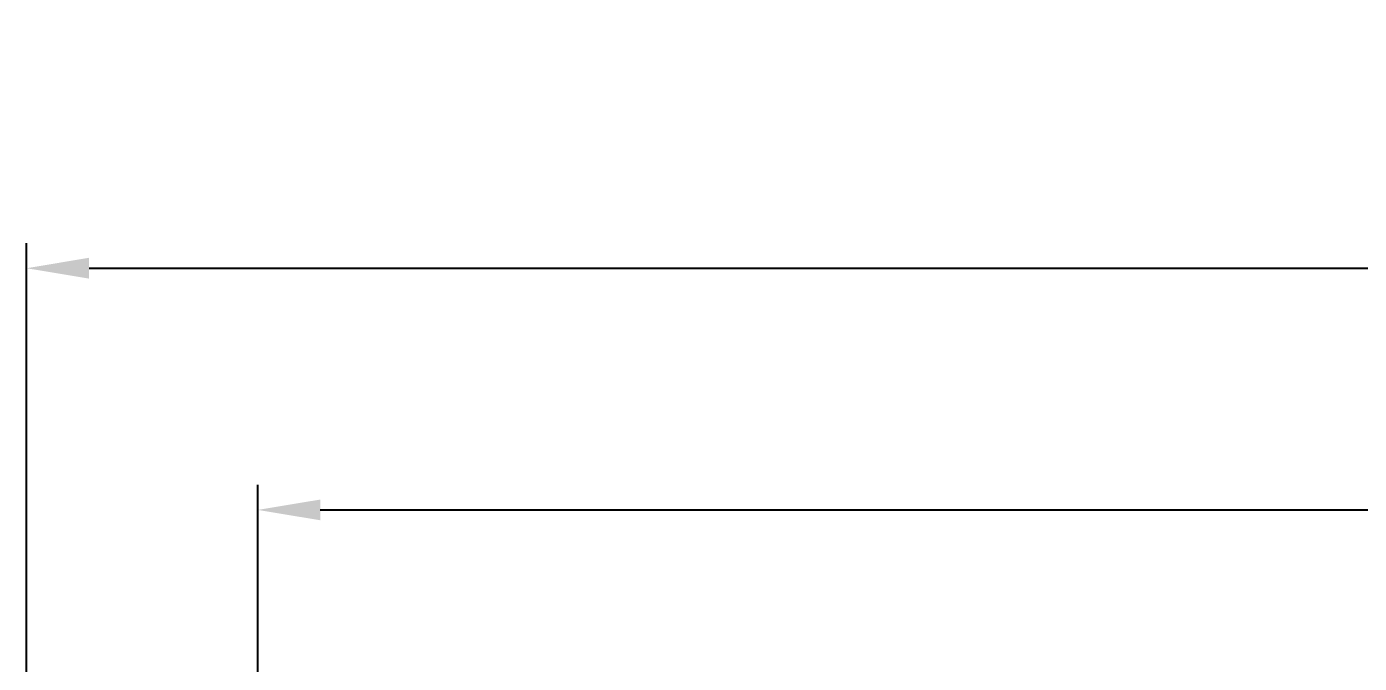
# Model space of a CAD drawing. Header units: millimetres. Extents: x 1409 to 26878, y 589 to 5187.
# Drawn here: x 2572.4 to 2679, y 1578.1 to 1629.1 of the extents above; entities that cross this region are included whole.
import ezdxf

# ---------------------------------------------------------------- set-up
doc = ezdxf.new("R2010")
doc.units = ezdxf.units.MM
doc.layers.add('细实线', color=7, linetype='Continuous', lineweight=18)
doc.styles.add('工程字', font='gbenor.shx', dxfattribs={"bigfont": 'gbcbig.shx'})
doc.dimstyles.new('ISO-200', dxfattribs={"dimtxt": 15, "dimasz": 5, "dimexe": 2, "dimexo": 1, "dimgap": 2, "dimtad": 1, "dimdsep": 46, "dimtxsty": '工程字', "dimcen": 2.5, "dimclrd": 3, "dimclre": 3, "dimclrt": 6, "dimadec": 0, "dimazin": 0, "dimtfac": 1, "dimtmove": 0, "dimatfit": 3, "dimfxl": 1, "dimarcsym": 0})

# ---------------------------------------------------------------- blocks, each defined once
blk = doc.blocks.new('*D135')
at = {"layer": 'Defpoints', "color": 0, "transparency": 16777216}
for p in [(3120.88, 1590.43), (2590.88, 1539.8), (3120.88, 1539.8)]:
    blk.add_point(p, dxfattribs=at)
at = {"layer": '细实线', "color": 3, "lineweight": -2, "transparency": 16777216}
for p, q in [((2590.88, 1540.8), (2590.88, 1592.43)), ((3120.88, 1540.8), (3120.88, 1592.43)), ((2595.88, 1590.43), (3115.88, 1590.43))]:
    blk.add_line(p, q, dxfattribs=at)
at = {"layer": '细实线', "color": 3, "transparency": 16777216}
for points in [[(2595.88, 1591.26), (2595.88, 1589.6), (2590.88, 1590.43)], [(3115.88, 1591.26), (3115.88, 1589.6), (3120.88, 1590.43)]]:
    blk.add_solid(points, dxfattribs=at)
at = {"layer": '细实线', "color": 6, "lineweight": 5, "transparency": 16777216, "insert": (2855.88, 1599.93), "char_height": 15, "attachment_point": 5, "style": '工程字'}
blk.add_mtext('530', dxfattribs=at)
blk = doc.blocks.new('*D136')
at = {"layer": 'Defpoints', "color": 0, "transparency": 16777216}
for p in [(3139.38, 1609.78), (2572.38, 1537.3), (3139.38, 1537.3)]:
    blk.add_point(p, dxfattribs=at)
at = {"layer": '细实线', "color": 3, "lineweight": -2, "transparency": 16777216}
for p, q in [((2572.38, 1538.3), (2572.38, 1611.78)), ((3139.38, 1538.3), (3139.38, 1611.78)), ((2577.38, 1609.78), (3134.38, 1609.78))]:
    blk.add_line(p, q, dxfattribs=at)
at = {"layer": '细实线', "color": 3, "transparency": 16777216}
for points in [[(2577.38, 1610.62), (2577.38, 1608.95), (2572.38, 1609.78)], [(3134.38, 1610.62), (3134.38, 1608.95), (3139.38, 1609.78)]]:
    blk.add_solid(points, dxfattribs=at)
at = {"layer": '细实线', "color": 6, "lineweight": 5, "transparency": 16777216, "insert": (2855.88, 1619.28), "char_height": 15, "attachment_point": 5, "style": '工程字'}
blk.add_mtext('567', dxfattribs=at)

msp = doc.modelspace()

# ---------------------------------------------------------------- dimensions: what is measured, and where the dimension line sits
at = {"layer": '细实线', "color": 3, "lineweight": 5}
for base, p1, p2, picture, middle in [((3139.3837, 1609.782), (2572.3837, 1537.2998), (3139.3837, 1537.2998), '*D136', (2855.8837, 1619.282)), ((3120.8837, 1590.431), (2590.8837, 1539.7998), (3120.8837, 1539.7998), '*D135', (2855.8837, 1599.931))]:
    dim = msp.add_linear_dim(base=base, p1=p1, p2=p2, dimstyle='ISO-200', dxfattribs=at)
    dim.commit()
    dim.dimension.update_dxf_attribs({"geometry": picture, "text_midpoint": middle})

doc.saveas('drawing.dxf')
